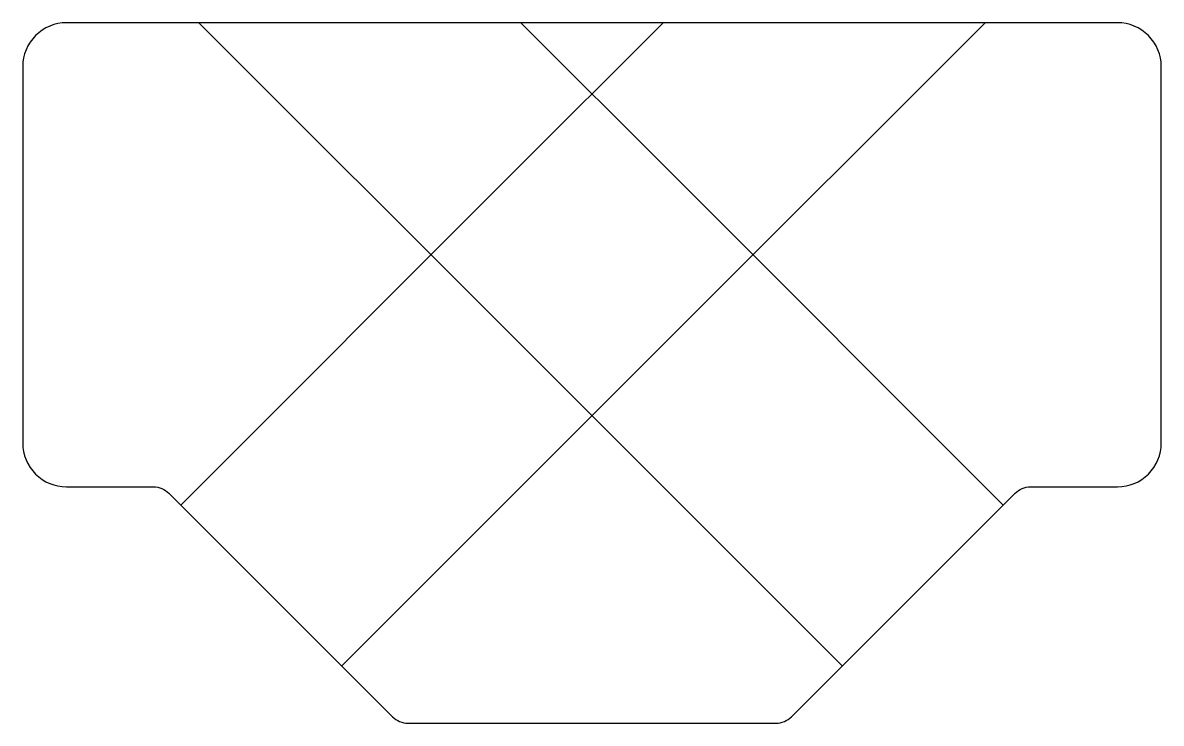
# Model space of a CAD drawing. Header units: millimetres. Extents: x -65 to 65, y -52 to 28.
import ezdxf

# ---------------------------------------------------------------- set-up
doc = ezdxf.new("R2010")
doc.units = ezdxf.units.MM
doc.layers.get('0').update_dxf_attribs({"linetype": 'CONTINUOUS'})

msp = doc.modelspace()

# ---------------------------------------------------------------- linework, layer by layer
for p, q in [((-44.88, 28), (-9.19, -7.69)), ((8.12, 28), (-9.19, 10.69)), ((9.19, 10.69), (-8.12, 28)), ((9.19, -7.69), (44.88, 28)), ((-9.19, 10.69), (-46.96, -27.08)), ((46.96, -27.08), (9.19, 10.69)), ((-28.58, -45.46), (9.19, -7.69)), ((-9.19, -7.69), (28.58, -45.46))]:
    msp.add_line(p, q)
msp.add_lwpolyline([(21.01, -52, 0.198912), (22.77, -51.27), (48.31, -25.73, -0.198912), (50.08, -25), (60, -25, 0.414214), (65, -20), (65, 23, 0.414214), (60, 28), (-60, 28, 0.414214), (-65, 23), (-65, -20, 0.414214), (-60, -25), (-50.08, -25, -0.198912), (-48.31, -25.73), (-22.77, -51.27, 0.198912), (-21.01, -52)], format="xyb", close=True)

doc.saveas('drawing.dxf')
